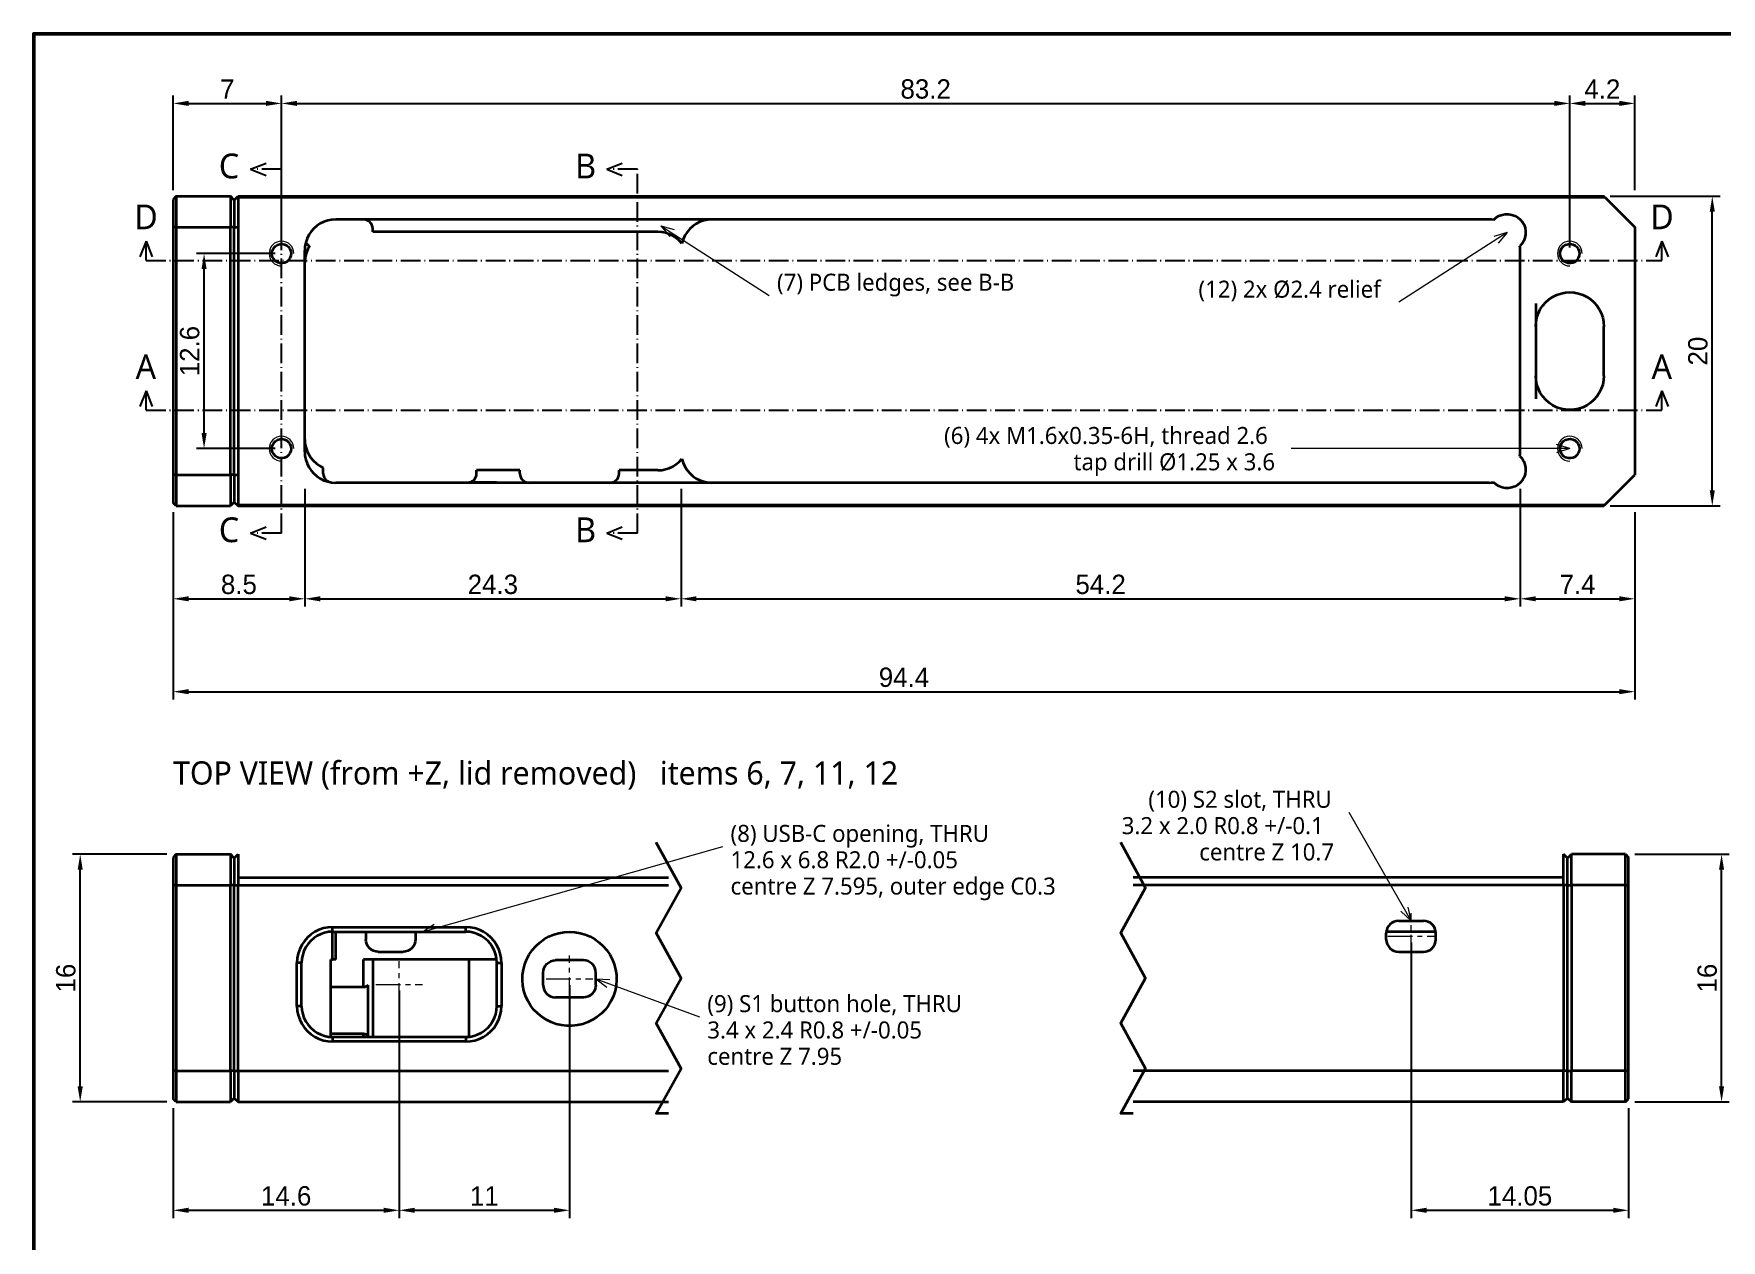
# Model space of a CAD drawing. Header units: millimetres. Extents: x 0 to 420, y 0 to 297.
# Drawn here: x 10 to 228, y 131.1 to 287 of the extents above; entities that cross this region are included whole.
import ezdxf

# ---------------------------------------------------------------- set-up
doc = ezdxf.new("R2010")
doc.units = ezdxf.units.MM
doc.linetypes.add('CENTER', pattern=[5.08, 3.175, -0.635, 0.635, -0.635])
doc.linetypes.add('DASHDOT', pattern=[3.556, 2.54, -0.508, 0, -0.508])
for name, color, linetype, lineweight in [('BORDER', 7, 'Continuous', 50), ('CENTER', 1, 'CENTER', 13), ('CUTLINE', 1, 'DASHDOT', 25), ('DIM', 5, 'Continuous', 13), ('HATCH', 8, 'Continuous', 9), ('TEXT', 7, 'Continuous', 18), ('VISIBLE', 7, 'Continuous', 35)]:
    doc.layers.add(name, color=color, linetype=linetype, lineweight=lineweight)
doc.styles.add('OpenSans', font='OpenSans-Regular.ttf')
doc.dimstyles.new('AUR', dxfattribs={"dimtxt": 2.5, "dimasz": 2, "dimexe": 1, "dimexo": 0.8, "dimgap": 0.6, "dimtad": 1, "dimdec": 3, "dimlfac": 0.5, "dimdsep": 46, "dimcen": 2.5, "dimclrd": 5, "dimclre": 5, "dimclrt": 7, "dimazin": 3, "dimtfac": 1, "dimtmove": 0, "dimatfit": 3})

msp = doc.modelspace()

# ---------------------------------------------------------------- linework, layer by layer
at = {"layer": 'BORDER'}
msp.add_lwpolyline([(10, 10), (410, 10), (410, 287), (10, 287)], close=True, dxfattribs=at)
at = {"layer": 'CENTER'}
for p, q in [((187.9, 167.4), (187.9, 173.4)), ((184.9, 170.4), (190.9, 170.4)), ((79.2, 161.9), (79.2, 167.9)), ((57.2, 161.19), (57.2, 167.19)), ((54.2, 164.19), (60.2, 164.19)), ((76.2, 164.9), (82.2, 164.9))]:
    msp.add_line(p, q, dxfattribs=at)
at = {"layer": 'CUTLINE'}
for p, q in [((38, 269.5), (40, 270.3)), ((84, 269.5), (86, 270.3)), ((42, 269.5), (38, 269.5)), ((38, 269.5), (40, 268.7)), ((42, 222.5), (42, 269.5)), ((88, 269.5), (84, 269.5)), ((84, 269.5), (86, 268.7)), ((88, 222.5), (88, 269.5)), ((24.5, 260.2), (23.7, 258.2)), ((24.5, 257.7), (24.5, 260.2)), ((24.5, 260.2), (25.3, 258.2)), ((220.3, 260.2), (219.5, 258.2)), ((220.3, 257.7), (220.3, 260.2)), ((220.3, 260.2), (221.1, 258.2)), ((24.5, 257.7), (220.3, 257.7)), ((24.5, 240.85), (23.7, 238.85)), ((24.5, 238.35), (24.5, 240.85)), ((24.5, 240.85), (25.3, 238.85)), ((220.3, 240.85), (219.5, 238.85)), ((220.3, 238.35), (220.3, 240.85)), ((220.3, 240.85), (221.1, 238.85)), ((24.5, 238.35), (220.3, 238.35)), ((38, 222.5), (40, 223.3)), ((42, 222.5), (38, 222.5)), ((38, 222.5), (40, 221.7)), ((84, 222.5), (86, 223.3)), ((88, 222.5), (84, 222.5)), ((84, 222.5), (86, 221.7))]:
    msp.add_line(p, q, dxfattribs=at)
at = {"layer": 'DIM'}
for p, q in [((91, 262.2), (105, 253.2)), ((91, 262.2), (92.1588, 260.8227)), ((91, 262.2), (92.7341, 261.7176)), ((200.3029, 261.3029), (186.3029, 252.3029)), ((200.3029, 261.3029), (198.5688, 260.8205)), ((200.3029, 261.3029), (199.1441, 259.9256)), ((208.4, 233.4), (172.4, 233.4)), ((208.4, 233.4), (206.6804, 233.9319)), ((208.4, 233.4), (206.6804, 232.8681)), ((187.9, 172.4), (179.9, 186.4)), ((60.2, 170.99), (99, 181.99)), ((187.9, 172.4), (186.585, 173.6291)), ((187.9, 172.4), (187.5087, 174.157)), ((60.2, 170.99), (61.7093, 171.9708)), ((60.2, 170.99), (61.9995, 170.9473)), ((82.6, 164.9), (96, 160)), ((82.6, 164.9), (84.0323, 163.8099)), ((82.6, 164.9), (84.3977, 164.809))]:
    msp.add_line(p, q, dxfattribs=at)
at = {"layer": 'HATCH'}
for centre in [(42, 258.6), (208.4, 258.6), (42, 233.4), (208.4, 233.4)]:
    msp.add_arc(centre, 1.6, 0, 270, dxfattribs=at)
at = {"layer": 'VISIBLE'}
for points in [[(28.4, 266), (28, 265.6)], [(28.4, 266), (35.4, 266)], [(28.4, 266), (28.4, 265.9748), (28.4, 265.8997), (28.4, 265.7755), (28.4, 265.6039), (28.4, 265.3869), (28.4, 265.1273), (28.4, 264.8284), (28.4, 264.494), (28.4, 264.1281), (28.4, 263.7355), (28.4, 263.3211), (28.4, 262.8901), (28.4, 262.4479), (28.4, 262)], [(35.9, 265.5), (35.4, 266)], [(35.4, 266), (35.4, 265.9748), (35.4, 265.8997), (35.4, 265.7755), (35.4, 265.6039), (35.4, 265.3869), (35.4, 265.1273), (35.4, 264.8284), (35.4, 264.494), (35.4, 264.1281), (35.4, 263.7355), (35.4, 263.3211), (35.4, 262.8901), (35.4, 262.4479), (35.4, 262)], [(35.9, 265.5), (36.4, 266)], [(36.4, 266), (36.4, 265.9993), (36.4, 265.9974), (36.4, 265.9941), (36.4, 265.9896), (36.4, 265.9837), (36.4, 265.9766), (36.4, 265.9681), (36.4, 265.9584), (36.4, 265.9473), (36.4, 265.935), (36.4, 265.9214), (36.4, 265.9065), (36.4, 265.8904), (36.4, 265.873)], [(36.4, 266), (212.8, 266)], [(212.927, 265.873), (212.9096, 265.8904), (212.8935, 265.9065), (212.8786, 265.9214), (212.865, 265.935), (212.8527, 265.9473), (212.8416, 265.9584), (212.8319, 265.9681), (212.8234, 265.9766), (212.8163, 265.9837), (212.8104, 265.9896), (212.8059, 265.9941), (212.8026, 265.9974), (212.8007, 265.9993), (212.8, 266)], [(28, 265.6), (28, 265.5774), (28, 265.5097), (28, 265.398), (28, 265.2435), (28, 265.0482), (28, 264.8146), (28, 264.5456), (28, 264.2446), (28, 263.9153), (28, 263.562), (28, 263.189), (28, 262.8011), (28, 262.4031), (28, 262)], [(35.9, 265.5), (35.9, 265.478), (35.9, 265.4122), (35.9, 265.3036), (35.9, 265.1534), (35.9, 264.9635), (35.9, 264.7364), (35.9, 264.4749), (35.9, 264.1822), (35.9, 263.8621), (35.9, 263.5186), (35.9, 263.156), (35.9, 262.7788), (35.9, 262.3919), (35.9, 262)], [(36.4, 265.873), (212.927, 265.873)], [(36.4, 265.873), (36.4, 265.7618), (36.4, 265.6173), (36.4, 265.4408), (36.4, 265.2338), (36.4, 264.9981), (36.4, 264.7359), (36.4, 264.4495), (36.4, 264.1413), (36.4, 263.8142), (36.4, 263.4711), (36.4, 263.1149), (36.4, 262.7488), (36.4, 262.376), (36.4, 262)], [(212.927, 265.873), (216.8, 262)], [(28, 262), (28, 230)], [(28.4, 262), (28, 262)], [(28.4, 262), (28.4, 230)], [(28.4, 262), (35.4, 262)], [(35.4, 230), (35.4, 262)], [(35.9, 262), (35.4, 262)], [(35.9, 230), (35.9, 262)], [(35.9, 262), (36.4, 262)], [(36.4, 262), (36.4, 230)], [(49, 263), (48.4779, 262.9658), (47.9647, 262.8637), (47.4693, 262.6955), (47, 262.4641), (46.565, 262.1734), (46.1716, 261.8284), (45.8266, 261.435), (45.5359, 261), (45.3045, 260.5307), (45.1363, 260.0353), (45.0342, 259.5221), (45, 259)], [(198, 263), (49, 263)], [(53.2, 262.8392), (52.9189, 262.9569), (52.7627, 262.9889), (52.6, 263)], [(53.8, 261.8), (53.7699, 262.067), (53.6812, 262.3207), (53.5382, 262.5482), (53.3482, 262.7382), (53.1207, 262.8812), (52.867, 262.9699), (52.6, 263)], [(53.8, 261.4), (53.8, 261.8)], [(97.6, 263), (97.066, 262.9642), (96.5416, 262.8574), (96.0361, 262.6816), (95.5587, 262.4399), (95.1177, 262.1366), (94.7212, 261.7772), (94.3763, 261.368), (94.089, 260.9165), (93.8646, 260.4306), (93.707, 259.9192)], [(198.5665, 262.9597), (198.284, 262.9899), (198, 263)], [(198.5665, 262.9597), (198.8856, 263.2397), (199.2491, 263.4592), (199.6456, 263.6112), (200.0626, 263.6909), (200.4872, 263.6959), (200.9059, 263.626), (201.3059, 263.4833), (201.6744, 263.2725), (202, 263), (202.2725, 262.6744), (202.4833, 262.3059), (202.626, 261.9059), (202.6959, 261.4872), (202.6909, 261.0626), (202.6112, 260.6456), (202.4592, 260.2491), (202.2397, 259.8856), (201.9597, 259.5665)], [(216.8, 262), (216.8, 230)], [(43.25, 258.6), (43.2107, 258.2891), (43.0954, 257.9978), (42.9112, 257.7443), (42.6698, 257.5446), (42.3863, 257.4112), (42.0785, 257.3525), (41.7658, 257.3721), (41.4678, 257.469), (41.2032, 257.6369), (40.9887, 257.8653), (40.8378, 258.1398), (40.7599, 258.4433), (40.7599, 258.7567), (40.8378, 259.0602), (40.9887, 259.3347), (41.2032, 259.5631), (41.4678, 259.731), (41.7658, 259.8279), (42.0785, 259.8475), (42.3863, 259.7888), (42.6698, 259.6554), (42.9112, 259.4557), (43.0954, 259.2022), (43.2107, 258.9109), (43.25, 258.6)], [(45.6249, 259.5468), (45.4038, 259.1514), (45.2289, 258.7336), (45.1023, 258.2987), (45.0256, 257.8522), (45, 257.4)], [(45.1379, 260.0414), (45.232, 259.8908), (45.3467, 259.7563), (45.4789, 259.6408), (45.6249, 259.5468)], [(45.1379, 260.0414), (45.2668, 259.8456), (45.4312, 259.6786), (45.6249, 259.5468)], [(45.6249, 259.5468), (45.5815, 259.477)], [(90.6, 261.4), (53.8, 261.4)], [(93.707, 259.9192), (93.3627, 260.2926), (92.9739, 260.6194), (92.5467, 260.8943), (92.0882, 261.1129), (91.6057, 261.2715), (91.1069, 261.3677), (90.6, 261.4)], [(202, 259), (201.9899, 259.284), (201.9597, 259.5665)], [(209.65, 258.6), (209.6107, 258.2891), (209.4954, 257.9978), (209.3112, 257.7443), (209.0698, 257.5446), (208.7863, 257.4112), (208.4785, 257.3525), (208.1658, 257.3721), (207.8678, 257.469), (207.6032, 257.6369), (207.3887, 257.8653), (207.2378, 258.1398), (207.1599, 258.4433), (207.1599, 258.7567), (207.2378, 259.0602), (207.3887, 259.3347), (207.6032, 259.5631), (207.8678, 259.731), (208.1658, 259.8279), (208.4785, 259.8475), (208.7863, 259.7888), (209.0698, 259.6554), (209.3112, 259.4557), (209.4954, 259.2022), (209.6107, 258.9109), (209.65, 258.6)], [(45, 233), (45, 259)], [(45.0134, 257.7273), (45, 257.4)], [(202, 233), (202, 259)], [(204, 249.2), (204.0376, 249.7743), (204.1499, 250.3388), (204.3349, 250.8838), (204.5895, 251.4), (204.9092, 251.8786), (205.2887, 252.3113), (205.7214, 252.6908), (206.2, 253.0105), (206.7162, 253.2651), (207.2612, 253.4501), (207.8257, 253.5624), (208.4, 253.6), (208.9743, 253.5624), (209.5388, 253.4501), (210.0838, 253.2651), (210.6, 253.0105), (211.0786, 252.6908), (211.5113, 252.3113), (211.8908, 251.8786), (212.2105, 251.4), (212.4651, 250.8838), (212.6501, 250.3388), (212.7624, 249.7743), (212.8, 249.2)], [(204, 252.1547), (204, 249.2)], [(204, 249.2), (204, 242.8)], [(212.8, 242.8), (212.8, 249.2)], [(212.8, 242.8), (212.7624, 242.2257), (212.6501, 241.6612), (212.4651, 241.1162), (212.2105, 240.6), (211.8908, 240.1214), (211.5113, 239.6887), (211.0786, 239.3092), (210.6, 238.9895), (210.0838, 238.7349), (209.5388, 238.5499), (208.9743, 238.4376), (208.4, 238.4), (207.8257, 238.4376), (207.2612, 238.5499), (206.7162, 238.7349), (206.2, 238.9895), (205.7214, 239.3092), (205.2887, 239.6887), (204.9092, 240.1214), (204.5895, 240.6), (204.3349, 241.1162), (204.1499, 241.6612), (204.0376, 242.2257), (204, 242.8)], [(204, 242.8), (204, 239.8453)], [(43.25, 233.4), (43.2107, 233.0891), (43.0954, 232.7978), (42.9112, 232.5443), (42.6698, 232.3446), (42.3863, 232.2112), (42.0785, 232.1525), (41.7658, 232.1721), (41.4678, 232.269), (41.2032, 232.4369), (40.9887, 232.6653), (40.8378, 232.9398), (40.7599, 233.2433), (40.7599, 233.5567), (40.8378, 233.8602), (40.9887, 234.1347), (41.2032, 234.3631), (41.4678, 234.531), (41.7658, 234.6279), (42.0785, 234.6475), (42.3863, 234.5888), (42.6698, 234.4554), (42.9112, 234.2557), (43.0954, 234.0022), (43.2107, 233.7109), (43.25, 233.4)], [(45, 234.6), (45.0331, 234.0862), (45.132, 233.5809), (45.295, 233.0925), (45.5193, 232.629), (45.8013, 232.1983), (46.1363, 231.8073), (46.5188, 231.4626), (46.9423, 231.1698), (47.4, 230.9339)], [(209.65, 233.4), (209.6107, 233.0891), (209.4954, 232.7978), (209.3112, 232.5443), (209.0698, 232.3446), (208.7863, 232.2112), (208.4785, 232.1525), (208.1658, 232.1721), (207.8678, 232.269), (207.6032, 232.4369), (207.3887, 232.6653), (207.2378, 232.9398), (207.1599, 233.2433), (207.1599, 233.5567), (207.2378, 233.8602), (207.3887, 234.1347), (207.6032, 234.3631), (207.8678, 234.531), (208.1658, 234.6279), (208.4785, 234.6475), (208.7863, 234.5888), (209.0698, 234.4554), (209.3112, 234.2557), (209.4954, 234.0022), (209.6107, 233.7109), (209.65, 233.4)], [(45, 233), (45.0342, 232.4779), (45.1363, 231.9647), (45.3045, 231.4693), (45.5359, 231), (45.8266, 230.565), (46.1716, 230.1716), (46.565, 229.8266), (47, 229.5359), (47.4693, 229.3045), (47.9647, 229.1363), (48.4779, 229.0342), (49, 229)], [(90.6, 230.6), (91.1069, 230.6323), (91.6057, 230.7285), (92.0882, 230.8871), (92.5467, 231.1057), (92.9739, 231.3806), (93.3627, 231.7074), (93.707, 232.0808)], [(93.707, 232.0808), (93.8646, 231.5694), (94.089, 231.0835), (94.3763, 230.632), (94.7212, 230.2228), (95.1177, 229.8634), (95.5587, 229.5601), (96.0361, 229.3184), (96.5416, 229.1426), (97.066, 229.0358), (97.6, 229)], [(201.9597, 232.4335), (202.2397, 232.1144), (202.4592, 231.7509), (202.6112, 231.3544), (202.6909, 230.9374), (202.6959, 230.5128), (202.626, 230.0941), (202.4833, 229.6941), (202.2725, 229.3256), (202, 229), (201.6744, 228.7275), (201.3059, 228.5167), (200.9059, 228.374), (200.4872, 228.3041), (200.0626, 228.3091), (199.6456, 228.3888), (199.2491, 228.5408), (198.8856, 228.7603), (198.5665, 229.0403)], [(201.9597, 232.4335), (201.9899, 232.716), (202, 233)], [(28, 230), (28, 229.5969), (28, 229.1989), (28, 228.811), (28, 228.438), (28, 228.0847), (28, 227.7554), (28, 227.4544), (28, 227.1854), (28, 226.9518), (28, 226.7565), (28, 226.602), (28, 226.4903), (28, 226.4226), (28, 226.4)], [(28.4, 230), (28, 230)], [(28.4, 230), (28.4, 229.5521), (28.4, 229.1099), (28.4, 228.6789), (28.4, 228.2645), (28.4, 227.8719), (28.4, 227.506), (28.4, 227.1716), (28.4, 226.8727), (28.4, 226.6131), (28.4, 226.3961), (28.4, 226.2245), (28.4, 226.1003), (28.4, 226.0252), (28.4, 226)], [(28.4, 230), (35.4, 230)], [(35.4, 230), (35.4, 229.5521), (35.4, 229.1099), (35.4, 228.6789), (35.4, 228.2645), (35.4, 227.8719), (35.4, 227.506), (35.4, 227.1716), (35.4, 226.8727), (35.4, 226.6131), (35.4, 226.3961), (35.4, 226.2245), (35.4, 226.1003), (35.4, 226.0252), (35.4, 226)], [(35.9, 230), (35.4, 230)], [(35.9, 230), (35.9, 229.6081), (35.9, 229.2212), (35.9, 228.844), (35.9, 228.4814), (35.9, 228.1379), (35.9, 227.8178), (35.9, 227.5251), (35.9, 227.2636), (35.9, 227.0365), (35.9, 226.8466), (35.9, 226.6964), (35.9, 226.5878), (35.9, 226.522), (35.9, 226.5)], [(35.9, 230), (36.4, 230)], [(36.4, 230), (36.4, 229.624), (36.4, 229.2512), (36.4, 228.8851), (36.4, 228.5289), (36.4, 228.1858), (36.4, 227.8587), (36.4, 227.5505), (36.4, 227.2641), (36.4, 227.0019), (36.4, 226.7662), (36.4, 226.5592), (36.4, 226.3827), (36.4, 226.2382), (36.4, 226.127)], [(47.4, 230.2), (47.4, 230.9339)], [(47.4, 230.2), (47.4326, 229.922), (47.5288, 229.6592), (47.6832, 229.4257), (47.8875, 229.2344), (48.1306, 229.0956)], [(198, 229), (49, 229)], [(66.2182, 229.02), (66, 229)], [(66.2182, 229.02), (66, 229)], [(66.2182, 229.02), (66.4829, 229.1015), (66.7219, 229.2414), (66.9224, 229.4325), (67.0738, 229.6644), (67.168, 229.9249), (67.2, 230.2)], [(69.7789, 229.02), (69.7202, 229.02), (69.6243, 229.02), (69.4922, 229.02), (69.3251, 229.02), (69.1246, 229.02), (68.8926, 229.02), (68.6313, 229.02), (68.3432, 229.02), (68.0309, 229.02), (67.6976, 229.02), (67.3462, 229.02), (66.9802, 229.02), (66.603, 229.02), (66.2182, 229.02)], [(69.7789, 229.02), (66.2182, 229.02)], [(67.2, 230.2), (67.2, 230.6)], [(72.8, 230.6), (67.2, 230.6)], [(69.7789, 229), (69.7789, 229.02)], [(72.8, 230.2), (72.8, 230.6)], [(72.8, 230.2), (72.8301, 229.933), (72.9188, 229.6793), (73.0618, 229.4518), (73.2518, 229.2618), (73.4793, 229.1188), (73.733, 229.0301), (74, 229)], [(84.4, 229), (84.667, 229.0301), (84.9207, 229.1188), (85.1482, 229.2618), (85.3382, 229.4518), (85.4812, 229.6793), (85.5699, 229.933), (85.6, 230.2)], [(85.6, 230.2), (85.6, 230.6)], [(90.6, 230.6), (85.6, 230.6)], [(198, 229), (198.284, 229.0101), (198.5665, 229.0403)], [(212.927, 226.127), (216.8, 230)], [(28.4, 226), (28, 226.4)], [(28.4, 226), (35.4, 226)], [(35.9, 226.5), (35.4, 226)], [(35.9, 226.5), (36.4, 226)], [(36.4, 226.127), (212.927, 226.127)], [(36.4, 226.127), (36.4, 226.1096), (36.4, 226.0935), (36.4, 226.0786), (36.4, 226.065), (36.4, 226.0527), (36.4, 226.0416), (36.4, 226.0319), (36.4, 226.0234), (36.4, 226.0163), (36.4, 226.0104), (36.4, 226.0059), (36.4, 226.0026), (36.4, 226.0007), (36.4, 226)], [(36.4, 226), (212.8, 226)], [(212.927, 226.127), (212.9096, 226.1096), (212.8935, 226.0935), (212.8786, 226.0786), (212.865, 226.065), (212.8527, 226.0527), (212.8416, 226.0416), (212.8319, 226.0319), (212.8234, 226.0234), (212.8163, 226.0163), (212.8104, 226.0104), (212.8059, 226.0059), (212.8026, 226.0026), (212.8007, 226.0007), (212.8, 226)], [(28.4, 181), (28, 180.6)], [(28.4, 181), (28.4, 180.9748), (28.4, 180.8997), (28.4, 180.7755), (28.4, 180.6039), (28.4, 180.3869), (28.4, 180.1273), (28.4, 179.8284), (28.4, 179.494), (28.4, 179.1281), (28.4, 178.7355), (28.4, 178.3211), (28.4, 177.8901), (28.4, 177.4479), (28.4, 177)], [(28.4, 181), (35.4, 181)], [(35.4, 181), (35.4, 180.9748), (35.4, 180.8997), (35.4, 180.7755), (35.4, 180.6039), (35.4, 180.3869), (35.4, 180.1273), (35.4, 179.8284), (35.4, 179.494), (35.4, 179.1281), (35.4, 178.7355), (35.4, 178.3211), (35.4, 177.8901), (35.4, 177.4479), (35.4, 177)], [(35.9, 180.5), (35.4, 181)], [(35.9, 180.5), (36.4, 181)], [(36.4, 181), (36.4, 180.9823), (36.4, 180.9293), (36.4, 180.8415), (36.4, 180.7197), (36.4, 180.5649), (36.4, 180.3786), (36.4, 180.1623), (36.4, 179.918), (36.4, 179.6479), (36.4, 179.3543), (36.4, 179.0398), (36.4, 178.7073), (36.4, 178.3597), (36.4, 178)], [(92, 147.5), (90.4, 147.5), (93.6, 153.3333), (90.4, 159.1667), (93.6, 165), (90.4, 170.8333), (93.6, 176.6667), (90.4, 182.5)], [(152, 147.5), (150.4, 147.5), (153.6, 153.3333), (150.4, 159.1667), (153.6, 165), (150.4, 170.8333), (153.6, 176.6667), (150.4, 182.5)], [(208.1, 180.5), (207.6, 181)], [(207.6, 178), (207.6, 178.3597), (207.6, 178.7073), (207.6, 179.0398), (207.6, 179.3543), (207.6, 179.6479), (207.6, 179.918), (207.6, 180.1623), (207.6, 180.3786), (207.6, 180.5649), (207.6, 180.7197), (207.6, 180.8415), (207.6, 180.9293), (207.6, 180.9823), (207.6, 181)], [(208.1, 180.5), (208.6, 181)], [(208.6, 177), (208.6, 177.4479), (208.6, 177.8901), (208.6, 178.3211), (208.6, 178.7355), (208.6, 179.1281), (208.6, 179.494), (208.6, 179.8284), (208.6, 180.1273), (208.6, 180.3869), (208.6, 180.6039), (208.6, 180.7755), (208.6, 180.8997), (208.6, 180.9748), (208.6, 181)], [(215.6, 181), (208.6, 181)], [(215.6, 177), (215.6, 177.4479), (215.6, 177.8901), (215.6, 178.3211), (215.6, 178.7355), (215.6, 179.1281), (215.6, 179.494), (215.6, 179.8284), (215.6, 180.1273), (215.6, 180.3869), (215.6, 180.6039), (215.6, 180.7755), (215.6, 180.8997), (215.6, 180.9748), (215.6, 181)], [(215.6, 181), (216, 180.6)], [(28, 180.6), (28, 180.5774), (28, 180.5097), (28, 180.398), (28, 180.2435), (28, 180.0482), (28, 179.8146), (28, 179.5456), (28, 179.2446), (28, 178.9153), (28, 178.562), (28, 178.189), (28, 177.8011), (28, 177.4031), (28, 177)], [(35.9, 180.5), (35.9, 180.478), (35.9, 180.4122), (35.9, 180.3036), (35.9, 180.1534), (35.9, 179.9635), (35.9, 179.7364), (35.9, 179.4749), (35.9, 179.1822), (35.9, 178.8621), (35.9, 178.5186), (35.9, 178.156), (35.9, 177.7788), (35.9, 177.3919), (35.9, 177)], [(208.1, 177), (208.1, 177.3919), (208.1, 177.7788), (208.1, 178.156), (208.1, 178.5186), (208.1, 178.8621), (208.1, 179.1822), (208.1, 179.4749), (208.1, 179.7364), (208.1, 179.9635), (208.1, 180.1534), (208.1, 180.3036), (208.1, 180.4122), (208.1, 180.478), (208.1, 180.5)], [(216, 177), (216, 177.4031), (216, 177.8011), (216, 178.189), (216, 178.562), (216, 178.9153), (216, 179.2446), (216, 179.5456), (216, 179.8146), (216, 180.0482), (216, 180.2435), (216, 180.398), (216, 180.5097), (216, 180.5774), (216, 180.6)], [(28, 177), (28, 153)], [(28.4, 177), (28, 177)], [(28.4, 177), (28.4, 153)], [(28.4, 177), (35.4, 177)], [(35.4, 153), (35.4, 177)], [(35.9, 177), (35.4, 177)], [(35.9, 153), (35.9, 177)], [(35.9, 177), (36.4, 177)], [(36.4, 178), (92, 178)], [(36.4, 178), (36.4, 177.9299), (36.4, 177.8596), (36.4, 177.7889), (36.4, 177.718), (36.4, 177.6469), (36.4, 177.5756), (36.4, 177.504), (36.4, 177.4323), (36.4, 177.3605), (36.4, 177.2885), (36.4, 177.2165), (36.4, 177.1444), (36.4, 177.0722), (36.4, 177)], [(36.4, 153), (36.4, 177)], [(36.4, 177), (92, 177)], [(207.6, 178), (152, 178)], [(207.6, 177), (152, 177)], [(207.6, 177), (207.6, 177.0722), (207.6, 177.1444), (207.6, 177.2165), (207.6, 177.2885), (207.6, 177.3605), (207.6, 177.4323), (207.6, 177.504), (207.6, 177.5756), (207.6, 177.6469), (207.6, 177.718), (207.6, 177.7889), (207.6, 177.8596), (207.6, 177.9299), (207.6, 178)], [(207.6, 177), (207.6, 153)], [(208.1, 177), (207.6, 177)], [(208.1, 153), (208.1, 177)], [(208.1, 177), (208.6, 177)], [(208.6, 177), (208.6, 153)], [(215.6, 177), (208.6, 177)], [(215.6, 153), (215.6, 177)], [(215.6, 177), (216, 177)], [(216, 153), (216, 177)], [(186.3, 172.4), (185.9879, 172.3693), (185.6877, 172.2782), (185.4111, 172.1304), (185.1686, 171.9314), (184.9696, 171.6889), (184.8218, 171.4123), (184.7307, 171.1121), (184.7, 170.8)], [(186.3, 172.4), (189.5, 172.4)], [(191.1, 170.8), (191.0693, 171.1121), (190.9782, 171.4123), (190.8304, 171.6889), (190.6314, 171.9314), (190.3889, 172.1304), (190.1123, 172.2782), (189.8121, 172.3693), (189.5, 172.4)], [(48.6, 171.59), (47.9996, 171.5506), (47.4094, 171.4333), (46.8397, 171.2398), (46.3, 170.9737), (45.7997, 170.6394), (45.3473, 170.2427), (44.9506, 169.7903), (44.6163, 169.29), (44.3502, 168.7503), (44.1567, 168.1806), (44.0394, 167.5904), (44, 166.99)], [(48.6, 170.99), (48.0779, 170.9558), (47.5647, 170.8537), (47.0693, 170.6855), (46.6, 170.4541), (46.165, 170.1634), (45.7716, 169.8184), (45.4266, 169.425), (45.1359, 168.99), (44.9045, 168.5207), (44.7363, 168.0253), (44.6342, 167.5121), (44.6, 166.99)], [(48.6, 171.59), (65.8, 171.59)], [(48.6, 170.99), (48.6, 171.59)], [(48.6, 170.99), (65.8, 170.99)], [(48.6005, 167.42), (48.6005, 170.99)], [(49, 167.42), (49, 170.99)], [(52.9, 170.8), (52.9113, 170.99)], [(52.9, 170.8), (52.9, 170)], [(59.2887, 170.99), (59.3, 170.8)], [(59.3, 170.8), (59.3, 170)], [(70.4, 166.99), (70.3606, 167.5904), (70.2433, 168.1806), (70.0498, 168.7503), (69.7837, 169.29), (69.4494, 169.7903), (69.0527, 170.2427), (68.6003, 170.6394), (68.1, 170.9737), (67.5603, 171.2398), (66.9906, 171.4333), (66.4004, 171.5506), (65.8, 171.59)], [(65.8, 170.99), (65.8, 171.59)], [(69.8, 166.99), (69.7658, 167.5121), (69.6637, 168.0253), (69.4955, 168.5207), (69.2641, 168.99), (68.9734, 169.425), (68.6284, 169.8184), (68.235, 170.1634), (67.8, 170.4541), (67.3307, 170.6855), (66.8353, 170.8537), (66.3221, 170.9558), (65.8, 170.99)], [(79.2, 170.9795), (79.893, 170.9398), (80.577, 170.8215), (81.243, 170.6259), (81.8824, 170.3557), (82.4868, 170.0144), (83.0484, 169.6064), (83.5598, 169.137), (84.0143, 168.6124), (84.4062, 168.0394), (84.7301, 167.4255), (84.9819, 166.7787), (85.1584, 166.1073), (85.2572, 165.4203), (85.277, 164.7264), (85.2176, 164.0348), (85.0797, 163.3545), (84.8652, 162.6943), (84.5769, 162.0629), (84.2184, 161.4685), (83.7946, 160.9188), (83.3108, 160.421), (82.7734, 159.9816), (82.1895, 159.6063), (81.5666, 159.3001), (80.9128, 159.0668), (80.2367, 158.9096), (79.5471, 158.8304), (78.8529, 158.8304), (78.1633, 158.9096), (77.4872, 159.0668), (76.8334, 159.3001), (76.2105, 159.6063), (75.6266, 159.9816), (75.0892, 160.421), (74.6054, 160.9188), (74.1816, 161.4685), (73.8231, 162.0629), (73.5348, 162.6943), (73.3203, 163.3545), (73.1824, 164.0348), (73.123, 164.7264), (73.1428, 165.4203), (73.2416, 166.1073), (73.4181, 166.7787), (73.6699, 167.4255), (73.9938, 168.0394), (74.3857, 168.6124), (74.8402, 169.137), (75.3516, 169.6064), (75.9132, 170.0144), (76.5176, 170.3557), (77.157, 170.6259), (77.823, 170.8215), (78.507, 170.9398), (79.2, 170.9795)], [(184.7, 170), (184.7, 170.8)], [(191.0887, 170.99), (184.7113, 170.99)], [(191.1, 170), (191.1, 170.8)], [(54.5, 168.4), (54.1879, 168.4307), (53.8877, 168.5218), (53.6111, 168.6696), (53.3686, 168.8686), (53.1696, 169.1111), (53.0218, 169.3877), (52.9307, 169.6879), (52.9, 170)], [(54.5, 168.4), (57.7, 168.4)], [(59.3, 170), (59.2693, 169.6879), (59.1782, 169.3877), (59.0304, 169.1111), (58.8314, 168.8686), (58.5889, 168.6696), (58.3123, 168.5218), (58.0121, 168.4307), (57.7, 168.4)], [(184.7, 170), (184.7307, 169.6879), (184.8218, 169.3877), (184.9696, 169.1111), (185.1686, 168.8686), (185.4111, 168.6696), (185.6877, 168.5218), (185.9879, 168.4307), (186.3, 168.4)], [(186.3, 168.4), (189.5, 168.4)], [(189.5, 168.4), (189.8121, 168.4307), (190.1123, 168.5218), (190.3889, 168.6696), (190.6314, 168.8686), (190.8304, 169.1111), (190.9782, 169.3877), (191.0693, 169.6879), (191.1, 170)], [(44, 161.39), (44, 166.99)], [(44.6, 166.99), (44, 166.99)], [(44.6, 161.39), (44.6, 166.99)], [(48.3818, 167.42), (48.3974, 167.42), (48.413, 167.42), (48.4285, 167.42), (48.4441, 167.42), (48.4597, 167.42), (48.4754, 167.42), (48.491, 167.42), (48.5066, 167.42), (48.5222, 167.42), (48.5379, 167.42), (48.5535, 167.42), (48.5692, 167.42), (48.5848, 167.42), (48.6005, 167.42)], [(48.3818, 157.396), (48.3818, 167.42)], [(48.6005, 167.42), (48.3818, 167.42)], [(49, 167.42), (48.9714, 167.42), (48.9428, 167.42), (48.9143, 167.42), (48.8857, 167.42), (48.8571, 167.42), (48.8286, 167.42), (48.8, 167.42), (48.7715, 167.42), (48.7429, 167.42), (48.7144, 167.42), (48.6859, 167.42), (48.6574, 167.42), (48.629, 167.42), (48.6005, 167.42)], [(53.8, 167.4), (53.7925, 167.4), (53.7699, 167.4), (53.7327, 167.4), (53.6812, 167.4), (53.6161, 167.4), (53.5382, 167.4), (53.4485, 167.4), (53.3482, 167.4), (53.2384, 167.4), (53.1207, 167.4), (52.9963, 167.4), (52.867, 167.4), (52.7344, 167.4), (52.6, 167.4)], [(52.6, 163.8199), (52.6, 167.4)], [(53.8, 167.4), (53.8, 157.39)], [(66.2182, 167.4), (53.8, 167.4)], [(66.2182, 157.4119), (66.2182, 167.4)], [(69.7789, 167.4), (66.2182, 167.4)], [(69.8, 161.39), (69.8, 166.99)], [(69.8, 166.99), (70.4, 166.99)], [(70.4, 166.99), (70.4, 161.39)], [(75.8, 165.7), (75.8308, 166.0125), (75.9221, 166.313), (76.0704, 166.59), (76.2698, 166.8326), (76.5126, 167.0313), (76.7891, 167.1788), (77.0888, 167.2694), (77.4, 167.3)], [(75.8, 164.1), (75.8, 164.2142), (75.8, 164.3284), (75.8, 164.4427), (75.8, 164.557), (75.8, 164.6713), (75.8, 164.7857), (75.8, 164.9), (75.8, 165.0143), (75.8, 165.1287), (75.8, 165.243), (75.8, 165.3573), (75.8, 165.4716), (75.8, 165.5858), (75.8, 165.7)], [(81, 167.3), (80.7437, 167.3), (80.4871, 167.3), (80.2301, 167.3), (79.9728, 167.3), (79.7153, 167.3), (79.4577, 167.3), (79.2, 167.3), (78.9423, 167.3), (78.6847, 167.3), (78.4272, 167.3), (78.1699, 167.3), (77.9129, 167.3), (77.6563, 167.3), (77.4, 167.3)], [(82.6, 165.7), (82.5692, 166.0125), (82.4779, 166.313), (82.3296, 166.59), (82.1302, 166.8326), (81.8874, 167.0313), (81.6109, 167.1788), (81.3112, 167.2694), (81, 167.3)], [(82.6, 164.1), (82.6, 164.2142), (82.6, 164.3284), (82.6, 164.4427), (82.6, 164.557), (82.6, 164.6713), (82.6, 164.7857), (82.6, 164.9), (82.6, 165.0143), (82.6, 165.1287), (82.6, 165.243), (82.6, 165.3573), (82.6, 165.4716), (82.6, 165.5858), (82.6, 165.7)], [(52.6, 163.8199), (48.3818, 163.8199)], [(53.2, 164.0861), (53.0657, 163.9793), (52.9189, 163.8944), (52.7627, 163.8393), (52.6, 163.8199)], [(53.2, 157.5139), (53.2, 164.0861)], [(75.8, 164.1), (75.8308, 163.7875), (75.9221, 163.487), (76.0704, 163.21), (76.2698, 162.9674), (76.5126, 162.7687), (76.7891, 162.6212), (77.0888, 162.5306), (77.4, 162.5)], [(82.6, 164.1), (82.5692, 163.7875), (82.4779, 163.487), (82.3296, 163.21), (82.1302, 162.9674), (81.8874, 162.7687), (81.6109, 162.6212), (81.3112, 162.5306), (81, 162.5)], [(44, 161.39), (44.0394, 160.7896), (44.1567, 160.1994), (44.3502, 159.6297), (44.6163, 159.09), (44.9506, 158.5897), (45.3473, 158.1373), (45.7997, 157.7406), (46.3, 157.4063), (46.8397, 157.1402), (47.4094, 156.9467), (47.9996, 156.8294), (48.6, 156.79)], [(44.6, 161.39), (44, 161.39)], [(44.6, 161.39), (44.6342, 160.8679), (44.7363, 160.3547), (44.9045, 159.8593), (45.1359, 159.39), (45.4266, 158.955), (45.7716, 158.5616), (46.165, 158.2166), (46.6, 157.9259), (47.0693, 157.6945), (47.5647, 157.5263), (48.0779, 157.4242), (48.6, 157.39)], [(65.8, 156.79), (66.4004, 156.8294), (66.9906, 156.9467), (67.5603, 157.1402), (68.1, 157.4063), (68.6003, 157.7406), (69.0527, 158.1373), (69.4494, 158.5897), (69.7837, 159.09), (70.0498, 159.6297), (70.2433, 160.1994), (70.3606, 160.7896), (70.4, 161.39)], [(65.8, 157.39), (66.3221, 157.4242), (66.8353, 157.5263), (67.3307, 157.6945), (67.8, 157.9259), (68.235, 158.2166), (68.6284, 158.5616), (68.9734, 158.955), (69.2641, 159.39), (69.4955, 159.8593), (69.6637, 160.3547), (69.7658, 160.8679), (69.8, 161.39)], [(69.8, 161.39), (70.4, 161.39)], [(81, 162.5), (80.7437, 162.5), (80.4871, 162.5), (80.2301, 162.5), (79.9728, 162.5), (79.7153, 162.5), (79.4577, 162.5), (79.2, 162.5), (78.9423, 162.5), (78.6847, 162.5), (78.4272, 162.5), (78.1699, 162.5), (77.9129, 162.5), (77.6563, 162.5), (77.4, 162.5)], [(52.6, 157.7801), (48.3818, 157.7801)], [(48.4362, 157.3934), (48.6, 157.39)], [(48.6, 157.39), (65.8, 157.39)], [(48.6, 157.39), (48.6, 156.79)], [(53.2, 157.5139), (53.0657, 157.6207), (52.9189, 157.7056), (52.7627, 157.7607), (52.6, 157.7801)], [(52.6, 157.39), (52.6, 157.7801)], [(65.8, 157.39), (65.8, 156.79)], [(65.8, 156.79), (48.6, 156.79)], [(28, 153), (28, 152.5969), (28, 152.1989), (28, 151.811), (28, 151.438), (28, 151.0847), (28, 150.7554), (28, 150.4544), (28, 150.1854), (28, 149.9518), (28, 149.7565), (28, 149.602), (28, 149.4903), (28, 149.4226), (28, 149.4)], [(28.4, 153), (28, 153)], [(28.4, 153), (28.4, 152.5521), (28.4, 152.1099), (28.4, 151.6789), (28.4, 151.2645), (28.4, 150.8719), (28.4, 150.506), (28.4, 150.1716), (28.4, 149.8727), (28.4, 149.6131), (28.4, 149.3961), (28.4, 149.2245), (28.4, 149.1003), (28.4, 149.0252), (28.4, 149)], [(28.4, 153), (35.4, 153)], [(35.4, 153), (35.4, 152.5521), (35.4, 152.1099), (35.4, 151.6789), (35.4, 151.2645), (35.4, 150.8719), (35.4, 150.506), (35.4, 150.1716), (35.4, 149.8727), (35.4, 149.6131), (35.4, 149.3961), (35.4, 149.2245), (35.4, 149.1003), (35.4, 149.0252), (35.4, 149)], [(35.9, 153), (35.4, 153)], [(35.9, 153), (35.9, 152.6081), (35.9, 152.2212), (35.9, 151.844), (35.9, 151.4814), (35.9, 151.1379), (35.9, 150.8178), (35.9, 150.5251), (35.9, 150.2636), (35.9, 150.0365), (35.9, 149.8466), (35.9, 149.6964), (35.9, 149.5878), (35.9, 149.522), (35.9, 149.5)], [(35.9, 153), (36.4, 153)], [(36.4, 153), (36.4, 152.5521), (36.4, 152.1099), (36.4, 151.6789), (36.4, 151.2645), (36.4, 150.8719), (36.4, 150.506), (36.4, 150.1716), (36.4, 149.8727), (36.4, 149.6131), (36.4, 149.3961), (36.4, 149.2245), (36.4, 149.1003), (36.4, 149.0252), (36.4, 149)], [(36.4, 153), (92, 153)], [(207.6, 153), (152, 153)], [(207.6, 149), (207.6, 149.0252), (207.6, 149.1003), (207.6, 149.2245), (207.6, 149.3961), (207.6, 149.6131), (207.6, 149.8727), (207.6, 150.1716), (207.6, 150.506), (207.6, 150.8719), (207.6, 151.2645), (207.6, 151.6789), (207.6, 152.1099), (207.6, 152.5521), (207.6, 153)], [(208.1, 153), (207.6, 153)], [(208.1, 149.5), (208.1, 149.522), (208.1, 149.5878), (208.1, 149.6964), (208.1, 149.8466), (208.1, 150.0365), (208.1, 150.2636), (208.1, 150.5251), (208.1, 150.8178), (208.1, 151.1379), (208.1, 151.4814), (208.1, 151.844), (208.1, 152.2212), (208.1, 152.6081), (208.1, 153)], [(208.1, 153), (208.6, 153)], [(208.6, 149), (208.6, 149.0252), (208.6, 149.1003), (208.6, 149.2245), (208.6, 149.3961), (208.6, 149.6131), (208.6, 149.8727), (208.6, 150.1716), (208.6, 150.506), (208.6, 150.8719), (208.6, 151.2645), (208.6, 151.6789), (208.6, 152.1099), (208.6, 152.5521), (208.6, 153)], [(215.6, 153), (208.6, 153)], [(215.6, 149), (215.6, 149.0252), (215.6, 149.1003), (215.6, 149.2245), (215.6, 149.3961), (215.6, 149.6131), (215.6, 149.8727), (215.6, 150.1716), (215.6, 150.506), (215.6, 150.8719), (215.6, 151.2645), (215.6, 151.6789), (215.6, 152.1099), (215.6, 152.5521), (215.6, 153)], [(215.6, 153), (216, 153)], [(216, 149.4), (216, 149.4226), (216, 149.4903), (216, 149.602), (216, 149.7565), (216, 149.9518), (216, 150.1854), (216, 150.4544), (216, 150.7554), (216, 151.0847), (216, 151.438), (216, 151.811), (216, 152.1989), (216, 152.5969), (216, 153)], [(28.4, 149), (28, 149.4)], [(28.4, 149), (35.4, 149)], [(35.9, 149.5), (35.4, 149)], [(35.9, 149.5), (36.4, 149)], [(36.4, 149), (92, 149)], [(207.6, 149), (152, 149)], [(208.1, 149.5), (207.6, 149)], [(208.1, 149.5), (208.6, 149)], [(215.6, 149), (208.6, 149)], [(215.6, 149), (216, 149.4)]]:
    msp.add_lwpolyline(points, dxfattribs=at)

# ---------------------------------------------------------------- texts
at = {"layer": 'TEXT', "style": 'OpenSans'}
for s, height, p in [('C', 3.2, (33.9008, 268.316)), ('B', 3.2, (79.9254, 268.316)), ('D', 3.2, (22.9793, 261.736)), ('D', 3.2, (218.7793, 261.736)), ('(7) PCB ledges, see B-B', 2.2, (106, 253.8)), ('(12) 2x Ø2.4 relief', 2.2, (160.4369, 252.9029)), ('A', 3.2, (23.1497, 242.386)), ('A', 3.2, (218.9497, 242.386)), ('(6) 4x M1.6x0.35-6H, thread 2.6', 2.2, (127.5783, 234)), ('tap drill Ø1.25 x 3.6', 2.2, (144.2956, 230.6)), ('C', 3.2, (33.9008, 221.316)), ('B', 3.2, (79.9254, 221.316)), ('TOP VIEW (from +Z, lid removed)   items 6, 7, 11, 12', 3, (28, 190)), ('(10) S2 slot, THRU', 2.2, (153.9603, 187)), ('3.2 x 2.0 R0.8 +/-0.1', 2.2, (150.5255, 183.6)), ('(8) USB-C opening, THRU', 2.2, (100, 182.59)), ('12.6 x 6.8 R2.0 +/-0.05', 2.2, (100, 179.19)), ('centre Z 10.7', 2.2, (160.5382, 180.2)), ('centre Z 7.595, outer edge C0.3', 2.2, (100, 175.79)), ('(9) S1 button hole, THRU', 2.2, (97, 160.6)), ('3.4 x 2.4 R0.8 +/-0.05', 2.2, (97, 157.2)), ('centre Z 7.95', 2.2, (97, 153.8))]:
    msp.add_text(s, height=height, dxfattribs=at).set_placement(p)

# ---------------------------------------------------------------- dimensions: what is measured, and where the dimension line sits
at = {"layer": 'DIM'}
for base, p1, p2 in [((28, 278), (28, 266), (42, 258.6)), ((42, 278), (42, 258.6), (208.4, 258.6)), ((208.4, 278), (208.4, 258.6), (216.8, 266)), ((28, 214), (28, 226), (45, 229)), ((45, 214), (45, 229), (93.6, 229)), ((93.6, 214), (93.6, 229), (202, 229)), ((202, 214), (202, 229), (216.8, 226)), ((28, 202), (28, 226), (216.8, 226)), ((187.9, 135), (187.9, 170.4), (216, 149)), ((28, 135), (28, 149), (57.2, 164.19)), ((57.2, 135), (57.2, 164.19), (79.2, 164.9))]:
    msp.add_linear_dim(base=base, p1=p1, p2=p2, dimstyle='AUR', dxfattribs=at).render()
for base, p1, p2 in [((226.8, 226), (212.8, 226), (212.8, 266)), ((32, 233.4), (42, 233.4), (42, 258.6)), ((16, 149), (28, 149), (28, 181)), ((228, 149), (216, 149), (216, 181))]:
    msp.add_linear_dim(base=base, p1=p1, p2=p2, angle=90, dimstyle='AUR', dxfattribs=at).render()

doc.saveas('drawing.dxf')
